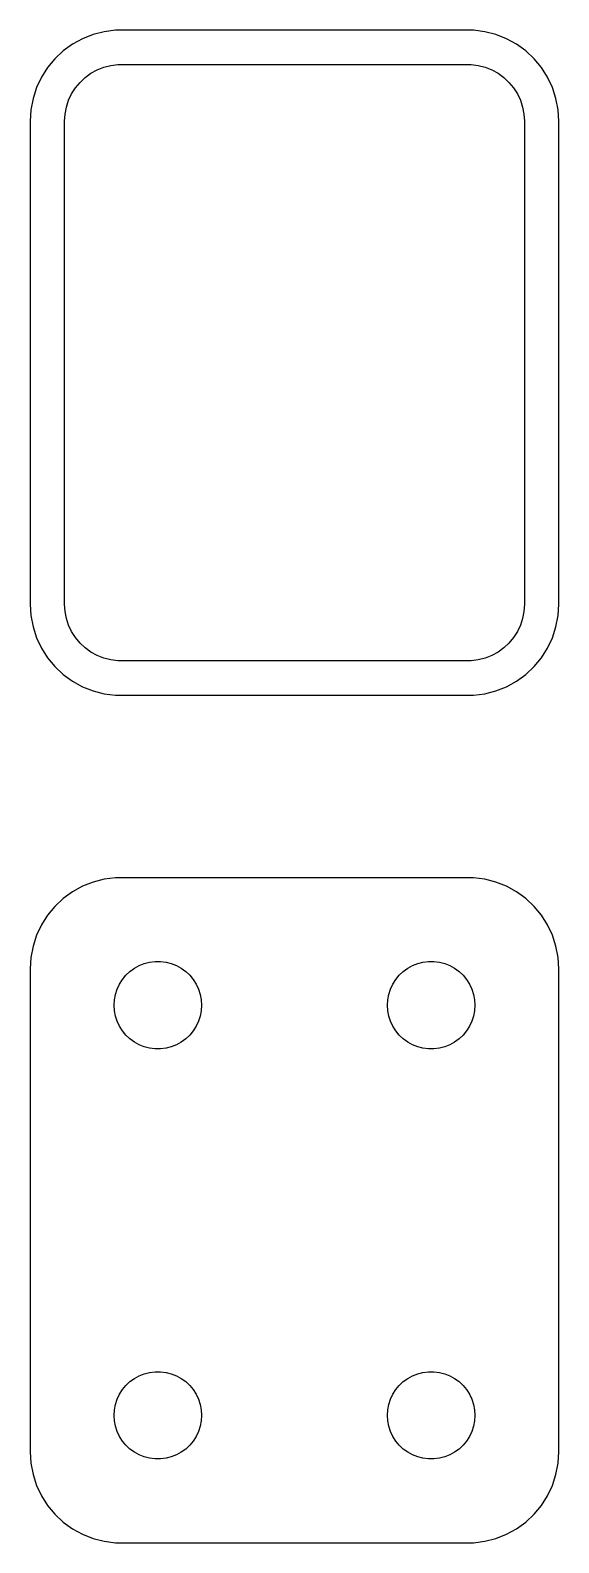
# Model space of a CAD drawing. Header units: metres. Extents: x -14.5 to 14.5, y 74.8 to 157.7.
import ezdxf

# ---------------------------------------------------------------- set-up
doc = ezdxf.new("R2010")
doc.units = ezdxf.units.M

msp = doc.modelspace()

# ---------------------------------------------------------------- linework, layer by layer
for p, q in [((-9.81395, 157.74), (-10.4369, 157.661)), ((9.81395, 157.74), (-9.81395, 157.74)), ((10.4369, 157.661), (9.81395, 157.74)), ((-12.1791, 156.972), (-12.6871, 156.603)), ((-11.6289, 157.274), (-12.1791, 156.972)), ((-11.0451, 157.505), (-11.6289, 157.274)), ((-10.4369, 157.661), (-11.0451, 157.505)), ((11.0451, 157.505), (10.4369, 157.661)), ((11.6289, 157.274), (11.0451, 157.505)), ((12.1791, 156.972), (11.6289, 157.274)), ((12.6871, 156.603), (12.1791, 156.972)), ((-13.1448, 156.173), (-13.5451, 155.689)), ((-12.6871, 156.603), (-13.1448, 156.173)), ((13.1448, 156.173), (12.6871, 156.603)), ((13.5451, 155.689), (13.1448, 156.173)), ((-13.5451, 155.689), (-13.8815, 155.159)), ((-11.4842, 155.149), (-11.168, 155.378)), ((-11.168, 155.378), (-10.8254, 155.567)), ((-10.8254, 155.567), (-10.4619, 155.711)), ((-10.4619, 155.711), (-10.0833, 155.808)), ((-10.0833, 155.808), (-9.69545, 155.857)), ((-9.69545, 155.857), (9.69545, 155.857)), ((9.69545, 155.857), (10.0833, 155.808)), ((10.0833, 155.808), (10.4619, 155.711)), ((10.4619, 155.711), (10.8254, 155.567)), ((10.8254, 155.567), (11.168, 155.378)), ((11.168, 155.378), (11.4842, 155.149)), ((13.8815, 155.159), (13.5451, 155.689)), ((-14.1489, 154.591), (-14.3429, 153.993)), ((-13.8815, 155.159), (-14.1489, 154.591)), ((-12.2279, 154.25), (-12.0184, 154.58)), ((-12.0184, 154.58), (-11.7692, 154.881)), ((-11.7692, 154.881), (-11.4842, 155.149)), ((11.4842, 155.149), (11.7692, 154.881)), ((11.7692, 154.881), (12.0184, 154.58)), ((12.0184, 154.58), (12.2279, 154.25)), ((14.1489, 154.591), (13.8815, 155.159)), ((14.3429, 153.993), (14.1489, 154.591)), ((-14.3429, 153.993), (-14.4606, 153.377)), ((-12.5884, 153.14), (-12.5151, 153.524)), ((-12.5151, 153.524), (-12.3943, 153.896)), ((-12.3943, 153.896), (-12.2279, 154.25)), ((12.2279, 154.25), (12.3943, 153.896)), ((12.3943, 153.896), (12.5151, 153.524)), ((12.5151, 153.524), (12.5884, 153.14)), ((14.4606, 153.377), (14.3429, 153.993)), ((-14.4606, 153.377), (-14.5, 152.75)), ((-14.5, 152.75), (-14.5, 126.25)), ((-12.6129, 152.75), (-12.5884, 153.14)), ((-12.6129, 126.25), (-12.6129, 152.75)), ((12.5884, 153.14), (12.6129, 152.75)), ((12.6129, 152.75), (12.6129, 126.25)), ((14.5, 152.75), (14.4606, 153.377)), ((14.5, 126.25), (14.5, 152.75)), ((-14.5, 126.25), (-14.4606, 125.623)), ((-12.5884, 125.86), (-12.6129, 126.25)), ((12.6129, 126.25), (12.5884, 125.86)), ((14.4606, 125.623), (14.5, 126.25)), ((-14.4606, 125.623), (-14.3429, 125.007)), ((-12.5151, 125.476), (-12.5884, 125.86)), ((-12.3943, 125.104), (-12.5151, 125.476)), ((12.5151, 125.476), (12.3943, 125.104)), ((12.5884, 125.86), (12.5151, 125.476)), ((14.3429, 125.007), (14.4606, 125.623)), ((-14.3429, 125.007), (-14.1489, 124.409)), ((-12.2279, 124.75), (-12.3943, 125.104)), ((-12.0184, 124.42), (-12.2279, 124.75)), ((12.2279, 124.75), (12.0184, 124.42)), ((12.3943, 125.104), (12.2279, 124.75)), ((14.1489, 124.409), (14.3429, 125.007)), ((-14.1489, 124.409), (-13.8815, 123.841)), ((-13.8815, 123.841), (-13.5451, 123.311)), ((-11.7692, 124.119), (-12.0184, 124.42)), ((-11.4842, 123.851), (-11.7692, 124.119)), ((-11.168, 123.622), (-11.4842, 123.851)), ((11.4842, 123.851), (11.168, 123.622)), ((11.7692, 124.119), (11.4842, 123.851)), ((12.0184, 124.42), (11.7692, 124.119)), ((13.5451, 123.311), (13.8815, 123.841)), ((13.8815, 123.841), (14.1489, 124.409)), ((-13.5451, 123.311), (-13.1448, 122.827)), ((-13.1448, 122.827), (-12.6871, 122.397)), ((-10.8254, 123.433), (-11.168, 123.622)), ((-10.4619, 123.289), (-10.8254, 123.433)), ((-10.0833, 123.192), (-10.4619, 123.289)), ((-9.69545, 123.143), (-10.0833, 123.192)), ((9.69545, 123.143), (-9.69545, 123.143)), ((10.0833, 123.192), (9.69545, 123.143)), ((10.4619, 123.289), (10.0833, 123.192)), ((10.8254, 123.433), (10.4619, 123.289)), ((11.168, 123.622), (10.8254, 123.433)), ((12.6871, 122.397), (13.1448, 122.827)), ((13.1448, 122.827), (13.5451, 123.311)), ((-12.6871, 122.397), (-12.1791, 122.028)), ((-12.1791, 122.028), (-11.6289, 121.726)), ((11.6289, 121.726), (12.1791, 122.028)), ((12.1791, 122.028), (12.6871, 122.397)), ((-11.6289, 121.726), (-11.0451, 121.495)), ((-11.0451, 121.495), (-10.4369, 121.339)), ((-10.4369, 121.339), (-9.81395, 121.26)), ((-9.81395, 121.26), (9.81395, 121.26)), ((9.81395, 121.26), (10.4369, 121.339)), ((10.4369, 121.339), (11.0451, 121.495)), ((11.0451, 121.495), (11.6289, 121.726)), ((-9.81395, 111.24), (-10.4369, 111.161)), ((9.81395, 111.24), (-9.81395, 111.24)), ((10.4369, 111.161), (9.81395, 111.24)), ((-12.1791, 110.472), (-12.6871, 110.103)), ((-11.6289, 110.774), (-12.1791, 110.472)), ((-11.0451, 111.005), (-11.6289, 110.774)), ((-10.4369, 111.161), (-11.0451, 111.005)), ((11.0451, 111.005), (10.4369, 111.161)), ((11.6289, 110.774), (11.0451, 111.005)), ((12.1791, 110.472), (11.6289, 110.774)), ((12.6871, 110.103), (12.1791, 110.472)), ((-13.1448, 109.673), (-13.5451, 109.189)), ((-12.6871, 110.103), (-13.1448, 109.673)), ((13.1448, 109.673), (12.6871, 110.103)), ((13.5451, 109.189), (13.1448, 109.673)), ((-13.5451, 109.189), (-13.8815, 108.659)), ((13.8815, 108.659), (13.5451, 109.189)), ((-14.1489, 108.091), (-14.3429, 107.493)), ((-13.8815, 108.659), (-14.1489, 108.091)), ((14.1489, 108.091), (13.8815, 108.659)), ((14.3429, 107.493), (14.1489, 108.091)), ((-14.3429, 107.493), (-14.4606, 106.877)), ((14.4606, 106.877), (14.3429, 107.493)), ((-14.4606, 106.877), (-14.5, 106.25)), ((-14.5, 106.25), (-14.5, 79.75)), ((-9.02982, 106.099), (-8.78598, 106.276)), ((-8.78598, 106.276), (-8.52187, 106.422)), ((-8.52187, 106.422), (-8.24164, 106.533)), ((-8.24164, 106.533), (-7.94971, 106.607)), ((-7.94971, 106.607), (-7.6507, 106.645)), ((-7.6507, 106.645), (-7.34929, 106.645)), ((-7.34929, 106.645), (-7.05028, 106.607)), ((-7.05028, 106.607), (-6.75835, 106.533)), ((-6.75835, 106.533), (-6.47812, 106.422)), ((-6.47812, 106.422), (-6.214, 106.276)), ((-6.214, 106.276), (-5.97017, 106.099)), ((5.97017, 106.099), (6.214, 106.276)), ((6.214, 106.276), (6.47812, 106.422)), ((6.47812, 106.422), (6.75835, 106.533)), ((6.75835, 106.533), (7.05028, 106.607)), ((7.05028, 106.607), (7.34929, 106.645)), ((7.34929, 106.645), (7.6507, 106.645)), ((7.6507, 106.645), (7.94971, 106.607)), ((7.94971, 106.607), (8.24164, 106.533)), ((8.24164, 106.533), (8.52187, 106.422)), ((8.52187, 106.422), (8.78598, 106.276)), ((8.78598, 106.276), (9.02982, 106.099)), ((14.5, 106.25), (14.4606, 106.877)), ((14.5, 79.75), (14.5, 106.25)), ((-9.73146, 105.133), (-9.60313, 105.406)), ((-9.60313, 105.406), (-9.44164, 105.661)), ((-9.44164, 105.661), (-9.24951, 105.893)), ((-9.24951, 105.893), (-9.02982, 106.099)), ((-5.97017, 106.099), (-5.75047, 105.893)), ((-5.75047, 105.893), (-5.55835, 105.661)), ((-5.55835, 105.661), (-5.39685, 105.406)), ((-5.39685, 105.406), (-5.26852, 105.133)), ((5.26852, 105.133), (5.39685, 105.406)), ((5.39685, 105.406), (5.55835, 105.661)), ((5.55835, 105.661), (5.75047, 105.893)), ((5.75047, 105.893), (5.97017, 106.099)), ((9.02982, 106.099), (9.24951, 105.893)), ((9.24951, 105.893), (9.44164, 105.661)), ((9.44164, 105.661), (9.60313, 105.406)), ((9.60313, 105.406), (9.73146, 105.133)), ((-9.88107, 104.551), (-9.82458, 104.847)), ((-9.82458, 104.847), (-9.73146, 105.133)), ((-5.26852, 105.133), (-5.1754, 104.847)), ((-5.1754, 104.847), (-5.11891, 104.551)), ((5.11891, 104.551), (5.1754, 104.847)), ((5.1754, 104.847), (5.26852, 105.133)), ((9.73146, 105.133), (9.82458, 104.847)), ((9.82458, 104.847), (9.88107, 104.551)), ((-9.89999, 104.25), (-9.88107, 104.551)), ((-9.88107, 103.949), (-9.89999, 104.25)), ((-9.82458, 103.653), (-9.88107, 103.949)), ((-5.11891, 103.949), (-5.1754, 103.653)), ((-5.11891, 104.551), (-5.09999, 104.25)), ((-5.09999, 104.25), (-5.11891, 103.949)), ((5.09999, 104.25), (5.11891, 104.551)), ((5.11891, 103.949), (5.09999, 104.25)), ((5.1754, 103.653), (5.11891, 103.949)), ((9.88107, 103.949), (9.82458, 103.653)), ((9.88107, 104.551), (9.89999, 104.25)), ((9.89999, 104.25), (9.88107, 103.949)), ((-9.73146, 103.367), (-9.82458, 103.653)), ((-9.60313, 103.094), (-9.73146, 103.367)), ((-9.44164, 102.839), (-9.60313, 103.094)), ((-5.39685, 103.094), (-5.55835, 102.839)), ((-5.26852, 103.367), (-5.39685, 103.094)), ((-5.1754, 103.653), (-5.26852, 103.367)), ((5.26852, 103.367), (5.1754, 103.653)), ((5.39685, 103.094), (5.26852, 103.367)), ((5.55835, 102.839), (5.39685, 103.094)), ((9.60313, 103.094), (9.44164, 102.839)), ((9.73146, 103.367), (9.60313, 103.094)), ((9.82458, 103.653), (9.73146, 103.367)), ((-9.24951, 102.607), (-9.44164, 102.839)), ((-9.02982, 102.401), (-9.24951, 102.607)), ((-8.78598, 102.224), (-9.02982, 102.401)), ((-8.52187, 102.078), (-8.78598, 102.224)), ((-8.24164, 101.967), (-8.52187, 102.078)), ((-6.47812, 102.078), (-6.75835, 101.967)), ((-6.214, 102.224), (-6.47812, 102.078)), ((-5.97017, 102.401), (-6.214, 102.224)), ((-5.75047, 102.607), (-5.97017, 102.401)), ((-5.55835, 102.839), (-5.75047, 102.607)), ((5.75047, 102.607), (5.55835, 102.839)), ((5.97017, 102.401), (5.75047, 102.607)), ((6.214, 102.224), (5.97017, 102.401)), ((6.47812, 102.078), (6.214, 102.224)), ((6.75835, 101.967), (6.47812, 102.078)), ((8.52187, 102.078), (8.24164, 101.967)), ((8.78598, 102.224), (8.52187, 102.078)), ((9.02982, 102.401), (8.78598, 102.224)), ((9.24951, 102.607), (9.02982, 102.401)), ((9.44164, 102.839), (9.24951, 102.607)), ((-7.94971, 101.893), (-8.24164, 101.967)), ((-7.6507, 101.855), (-7.94971, 101.893)), ((-7.34929, 101.855), (-7.6507, 101.855)), ((-7.05028, 101.893), (-7.34929, 101.855)), ((-6.75835, 101.967), (-7.05028, 101.893)), ((7.05028, 101.893), (6.75835, 101.967)), ((7.34929, 101.855), (7.05028, 101.893)), ((7.6507, 101.855), (7.34929, 101.855)), ((7.94971, 101.893), (7.6507, 101.855)), ((8.24164, 101.967), (7.94971, 101.893)), ((-8.78598, 83.7764), (-8.52187, 83.9216)), ((-8.52187, 83.9216), (-8.24164, 84.0325)), ((-8.24164, 84.0325), (-7.94971, 84.1075)), ((-7.94971, 84.1075), (-7.6507, 84.1453)), ((-7.6507, 84.1453), (-7.34929, 84.1453)), ((-7.34929, 84.1453), (-7.05028, 84.1075)), ((-7.05028, 84.1075), (-6.75835, 84.0325)), ((-6.75835, 84.0325), (-6.47812, 83.9216)), ((-6.47812, 83.9216), (-6.214, 83.7764)), ((6.214, 83.7764), (6.47812, 83.9216)), ((6.47812, 83.9216), (6.75835, 84.0325)), ((6.75835, 84.0325), (7.05028, 84.1075)), ((7.05028, 84.1075), (7.34929, 84.1453)), ((7.34929, 84.1453), (7.6507, 84.1453)), ((7.6507, 84.1453), (7.94971, 84.1075)), ((7.94971, 84.1075), (8.24164, 84.0325)), ((8.24164, 84.0325), (8.52187, 83.9216)), ((8.52187, 83.9216), (8.78598, 83.7764)), ((-9.60313, 82.9062), (-9.44164, 83.1607)), ((-9.44164, 83.1607), (-9.24951, 83.3929)), ((-9.24951, 83.3929), (-9.02982, 83.5992)), ((-9.02982, 83.5992), (-8.78598, 83.7764)), ((-6.214, 83.7764), (-5.97017, 83.5992)), ((-5.97017, 83.5992), (-5.75047, 83.3929)), ((-5.75047, 83.3929), (-5.55835, 83.1607)), ((-5.55835, 83.1607), (-5.39685, 82.9062)), ((5.39685, 82.9062), (5.55835, 83.1607)), ((5.55835, 83.1607), (5.75047, 83.3929)), ((5.75047, 83.3929), (5.97017, 83.5992)), ((5.97017, 83.5992), (6.214, 83.7764)), ((8.78598, 83.7764), (9.02982, 83.5992)), ((9.02982, 83.5992), (9.24951, 83.3929)), ((9.24951, 83.3929), (9.44164, 83.1607)), ((9.44164, 83.1607), (9.60313, 82.9062)), ((-9.88107, 82.0508), (-9.82458, 82.3469)), ((-9.82458, 82.3469), (-9.73146, 82.6335)), ((-9.73146, 82.6335), (-9.60313, 82.9062)), ((-5.39685, 82.9062), (-5.26852, 82.6335)), ((-5.26852, 82.6335), (-5.1754, 82.3469)), ((-5.1754, 82.3469), (-5.11891, 82.0508)), ((5.11891, 82.0508), (5.1754, 82.3469)), ((5.1754, 82.3469), (5.26852, 82.6335)), ((5.26852, 82.6335), (5.39685, 82.9062)), ((9.60313, 82.9062), (9.73146, 82.6335)), ((9.73146, 82.6335), (9.82458, 82.3469)), ((9.82458, 82.3469), (9.88107, 82.0508)), ((-9.89999, 81.75), (-9.88107, 82.0508)), ((-9.88107, 81.4492), (-9.89999, 81.75)), ((-9.82458, 81.1532), (-9.88107, 81.4492)), ((-5.11891, 81.4492), (-5.1754, 81.1532)), ((-5.11891, 82.0508), (-5.09999, 81.75)), ((-5.09999, 81.75), (-5.11891, 81.4492)), ((5.09999, 81.75), (5.11891, 82.0508)), ((5.11891, 81.4492), (5.09999, 81.75)), ((5.1754, 81.1532), (5.11891, 81.4492)), ((9.88107, 81.4492), (9.82458, 81.1532)), ((9.88107, 82.0508), (9.89999, 81.75)), ((9.89999, 81.75), (9.88107, 81.4492)), ((-9.73146, 80.8665), (-9.82458, 81.1532)), ((-9.60313, 80.5938), (-9.73146, 80.8665)), ((-9.44164, 80.3393), (-9.60313, 80.5938)), ((-5.39685, 80.5938), (-5.55835, 80.3393)), ((-5.26852, 80.8665), (-5.39685, 80.5938)), ((-5.1754, 81.1532), (-5.26852, 80.8665)), ((5.26852, 80.8665), (5.1754, 81.1532)), ((5.39685, 80.5938), (5.26852, 80.8665)), ((5.55835, 80.3393), (5.39685, 80.5938)), ((9.60313, 80.5938), (9.44164, 80.3393)), ((9.73146, 80.8665), (9.60313, 80.5938)), ((9.82458, 81.1532), (9.73146, 80.8665)), ((-14.5, 79.75), (-14.4606, 79.1233)), ((-9.24951, 80.1071), (-9.44164, 80.3393)), ((-9.02982, 79.9008), (-9.24951, 80.1071)), ((-8.78598, 79.7236), (-9.02982, 79.9008)), ((-8.52187, 79.5784), (-8.78598, 79.7236)), ((-6.214, 79.7236), (-6.47812, 79.5784)), ((-5.97017, 79.9008), (-6.214, 79.7236)), ((-5.75047, 80.1071), (-5.97017, 79.9008)), ((-5.55835, 80.3393), (-5.75047, 80.1071)), ((5.75047, 80.1071), (5.55835, 80.3393)), ((5.97017, 79.9008), (5.75047, 80.1071)), ((6.214, 79.7236), (5.97017, 79.9008)), ((6.47812, 79.5784), (6.214, 79.7236)), ((8.78598, 79.7236), (8.52187, 79.5784)), ((9.02982, 79.9008), (8.78598, 79.7236)), ((9.24951, 80.1071), (9.02982, 79.9008)), ((9.44164, 80.3393), (9.24951, 80.1071)), ((14.4606, 79.1233), (14.5, 79.75)), ((-14.4606, 79.1233), (-14.3429, 78.5066)), ((-8.24164, 79.4675), (-8.52187, 79.5784)), ((-7.94971, 79.3925), (-8.24164, 79.4675)), ((-7.6507, 79.3547), (-7.94971, 79.3925)), ((-7.34929, 79.3547), (-7.6507, 79.3547)), ((-7.05028, 79.3925), (-7.34929, 79.3547)), ((-6.75835, 79.4675), (-7.05028, 79.3925)), ((-6.47812, 79.5784), (-6.75835, 79.4675)), ((6.75835, 79.4675), (6.47812, 79.5784)), ((7.05028, 79.3925), (6.75835, 79.4675)), ((7.34929, 79.3547), (7.05028, 79.3925)), ((7.6507, 79.3547), (7.34929, 79.3547)), ((7.94971, 79.3925), (7.6507, 79.3547)), ((8.24164, 79.4675), (7.94971, 79.3925)), ((8.52187, 79.5784), (8.24164, 79.4675)), ((14.3429, 78.5066), (14.4606, 79.1233)), ((-14.3429, 78.5066), (-14.1489, 77.9094)), ((14.1489, 77.9094), (14.3429, 78.5066)), ((-14.1489, 77.9094), (-13.8815, 77.3412)), ((-13.8815, 77.3412), (-13.5451, 76.8111)), ((13.5451, 76.8111), (13.8815, 77.3412)), ((13.8815, 77.3412), (14.1489, 77.9094)), ((-13.5451, 76.8111), (-13.1448, 76.3273)), ((13.1448, 76.3273), (13.5451, 76.8111)), ((-13.1448, 76.3273), (-12.6871, 75.8974)), ((-12.6871, 75.8974), (-12.1791, 75.5284)), ((-12.1791, 75.5284), (-11.6289, 75.2259)), ((11.6289, 75.2259), (12.1791, 75.5284)), ((12.1791, 75.5284), (12.6871, 75.8974)), ((12.6871, 75.8974), (13.1448, 76.3273)), ((-11.6289, 75.2259), (-11.0451, 74.9947)), ((-11.0451, 74.9947), (-10.4369, 74.8386)), ((-10.4369, 74.8386), (-9.81395, 74.7599)), ((-9.81395, 74.7599), (9.81395, 74.7599)), ((9.81395, 74.7599), (10.4369, 74.8386)), ((10.4369, 74.8386), (11.0451, 74.9947)), ((11.0451, 74.9947), (11.6289, 75.2259))]:
    msp.add_line(p, q)

doc.saveas('drawing.dxf')
